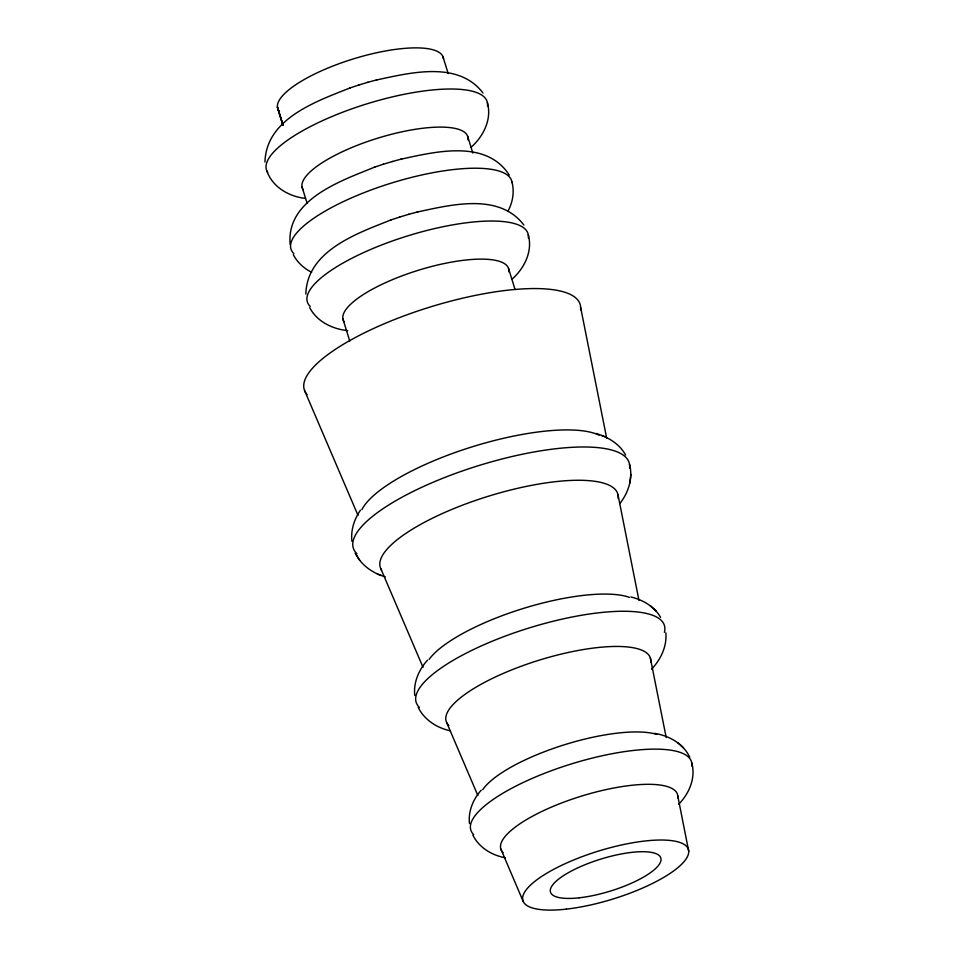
<?xml version="1.0" encoding="UTF-8"?>
<svg xmlns="http://www.w3.org/2000/svg" width="958" height="958" viewBox="0 0 958 958"><rect width="100%" height="100%" fill="white"/><g stroke="black" fill="none" stroke-linecap="round" stroke-linejoin="round"><path stroke-width="1.44" d="M264.971 162.058C266.108 118.505 316.523 101.285 350.365 87.813M305.841 294.082C306.979 250.529 357.394 233.309 391.223 219.837M619.838 503.549C628.496 492.628 633.238 477.874 629.478 464.115M629.885 483.048L630.843 474.426M508.039 211.071C512.769 202.222 514.602 191.708 511.919 181.924M360.471 510.159C354.232 519.164 350.616 530.277 351.921 541.27M427.484 660.17C418.886 669.666 413.293 682.515 414.766 695.484M481.215 790.194C473.132 799.176 468.055 811.354 469.48 823.557M651.536 669.187C660.769 659.547 667.067 646.422 665.858 632.843M678.635 804.289C689.209 793.607 695.987 777.848 691.736 762.831M471.037 147.292C483.407 136.455 492.065 119.307 487.394 102.71M511.907 279.317C524.265 268.479 532.935 251.331 528.265 234.734M374.877 167.027C341.575 180.667 285.927 199.24 290.166 244.47M349.742 88.028L358.927 84.975M374.267 167.243L383.451 164.189M390.613 220.053L399.797 216.999M358.819 85.011L367.992 82.244M383.344 164.225L392.517 161.459M399.69 217.035L408.862 214.281M376.278 80.017C410.24 72.76 458.235 60.438 483.024 93.022M400.791 159.232C435.315 151.699 486.281 139.054 509.273 175.098M417.137 212.041C451.11 204.784 499.106 192.462 523.894 225.046M367.597 82.364L377.177 79.765M392.121 161.579L401.701 158.98M408.467 214.388L418.047 211.79M305.386 198.426C289.136 196.558 272.503 187.205 266.923 171.075M347.718 330.642C332.546 329.073 316.918 321.649 309.697 307.59M654.518 733.349C668.971 735.66 683.365 743.528 689.736 757.251M505.321 857.805C491.921 855.314 478.976 847.602 472.845 835.065M630.807 596.954C642.698 599.804 654.47 606.45 660.589 617.383M449.817 730.715C436.68 727.721 424.25 719.745 418.215 707.399M596.08 433.507C607.923 436.992 619.598 443.865 625.598 455.038M357.418 556.598L355.25 553.005C360.95 565.124 372.722 573.207 385.308 576.872M601.564 435.483L604.726 436.632M377.32 573.974L381.2 575.399M311.601 272.24C303.914 268.432 297.363 262.396 293.352 254.78M650.147 605.648L656.134 611.06M677.821 742.701L680.479 745.12M680.743 745.348L683.449 747.803M357.514 556.718L359.657 560.286M304.572 390.529L358.029 515.428M380.889 568.848L423.029 667.319M446.727 722.691L477.874 795.511M523.092 901.203L500.747 848.776M442.871 56.462L448.212 73.586M278.012 109.368L282.861 124.899M467.672 136.383L472.833 153.052M301.974 186.702L307.135 203.371M508.542 268.408L515.057 289.532M342.844 318.727L349.778 341.168M282.957 125.031L277.389 106.901L283.029 125.366M606.665 438.105L580.632 307.422M618.066 495.142L638.938 600.235M688.73 851.339L677.761 795.847M650.338 657.954L666.193 737.492M310.212 306.44A115.499 33.386 -17.2 0 1 406.324 236.315A115.499 33.386 -17.2 0 1 528.337 238.003M293.855 253.631A115.499 33.386 -17.2 0 1 386.05 184.762A115.499 33.386 -17.2 0 1 512.027 182.691M279.473 111.535A86.615 25.04 -17.2 0 1 350.137 59.911A86.615 25.04 -17.2 0 1 443.494 58.929M307.099 394.54A144.371 41.721 -17.2 0 1 429.639 307.171A144.371 41.721 -17.2 0 1 580.536 309.781M473.683 834.55A115.499 33.386 -17.2 0 1 569.794 764.424A115.499 33.386 -17.2 0 1 691.82 766.101M503.118 852.692A92.459 26.728 -17.2 0 1 580.057 796.553A92.459 26.728 -17.2 0 1 677.737 797.894M482.7 789.715A97.944 28.309 -17.2 0 1 562.885 745.252A97.944 28.309 -17.2 0 1 656.781 734.439M419.376 707.363A129.929 37.554 -17.2 0 1 530.457 627.55A129.929 37.554 -17.2 0 1 664.397 632.328M448.823 725.493A106.889 30.896 -17.2 0 1 537.773 660.601A106.889 30.896 -17.2 0 1 650.71 662.158M429.112 659.403A112.373 32.476 -17.2 0 1 522.984 608.558A112.373 32.476 -17.2 0 1 629.346 597.325M356.903 553.76A144.371 41.721 -17.2 0 1 477.048 466.103A144.371 41.721 -17.2 0 1 629.574 468.211M381.595 570.07A124.289 35.925 -17.2 0 1 491.047 495.418A124.289 35.925 -17.2 0 1 618.126 498.531M361.896 509.62A129.57 37.446 -17.2 0 1 471.36 447.075A129.57 37.446 -17.2 0 1 599.109 435.183M267.689 172.452A115.499 33.386 -17.2 0 1 369.393 103.081A115.499 33.386 -17.2 0 1 487.466 105.979M303.147 189.672A86.615 25.04 -17.2 0 1 379.416 137.653A86.615 25.04 -17.2 0 1 467.971 139.82M344.006 321.696A86.615 25.04 -17.2 0 1 420.287 269.677A86.615 25.04 -17.2 0 1 508.842 271.844M566.382 909.118A86.615 25.04 -17.2 0 0 688.694 850.884A86.615 25.04 -17.2 0 0 561.891 865.194A86.615 25.04 -17.2 0 0 566.382 909.118M579.087 897.814A57.743 16.693 -17.2 0 0 661.02 859.075A57.743 16.693 -17.2 0 0 576.848 868.307A57.743 16.693 -17.2 0 0 579.087 897.814"/></g></svg>
